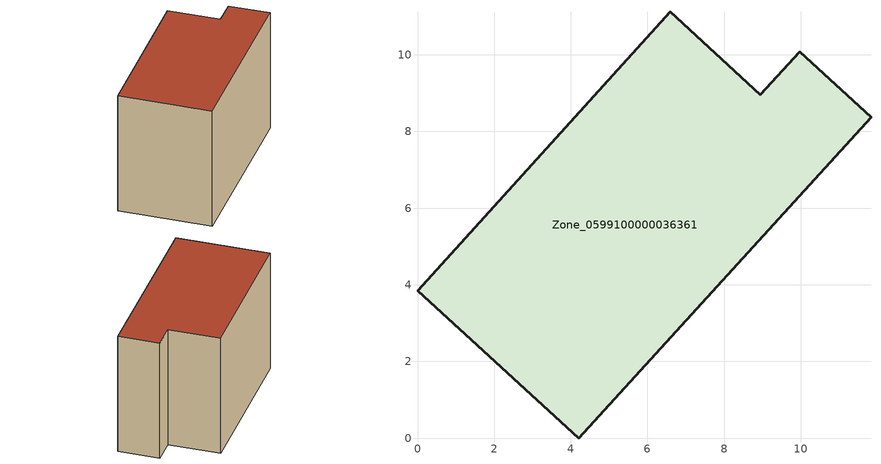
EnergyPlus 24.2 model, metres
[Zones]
Zone_0599100000036361
 floor ground (C_G): 4.2,0 0,3.85 6.59,11.12 8.94,8.96 9.97,10.08 11.83,8.37 z0
 wall outside (C_F): 9.97,10.08 8.94,8.96 6.59,11.12 0,3.85 4.2,0 11.83,8.37 9.97,10.08 z0:7.76
 roof outside (C_R): 4.2,0 11.83,8.37 9.97,10.08 8.94,8.96 6.59,11.12 0,3.85 z7.76
[BUILDING]
Pand.0599100000036361: North Axis=0; Terrain=City; Loads Convergence Tolerance Value=0.04; Temperature Convergence Tolerance Value=0.4; Solar Distribution=FullExterior; Maximum Number of Warmup Days=25; Minimum Number of Warmup Days=1
[Site:Location]
Rotterdam.The.Hague.AP_ZH_NLD Design_Conditions: Latitude=51.96; Longitude=4.45; Time Zone=1; Elevation=-4.5
[SITE:GROUNDTEMPERATURE:BUILDINGSURFACE]
18, 18, 18, 18, 18, 18, 18, 18, 18, 18, 18, 18
[MATERIAL] Thermal Absorptance=0.9; Solar Absorptance=0.7; Visible Absorptance=0.7
Name | Roughness | Thickness | Conductivity | Density | Specific Heat
G.TI.1975-1991 | MediumSmooth | 0.15 | 0.288461 | 540 | 1210
F.TI.1975-1991 | Rough | 0.3 | 0.230769 | 1920 | 840
R.TI.1975-1991 | MediumRough | 0.2 | 0.153846 | 1500 | 1000
[CONSTRUCTION]
C_G: G.TI.1975-1991
C_F: F.TI.1975-1991
C_R: R.TI.1975-1991
[ZONE]
Zone_0599100000036361: Type=1; Multiplier=1; Ceiling Height=Autocalculate; Volume=Autocalculate; Floor Area=autocalculate; Part of Total Floor Area=Yes
[ZONEINFILTRATION:DESIGNFLOWRATE]
Infil_Zone_0599100000036361: Zone or ZoneList or Space or SpaceList=Zone_0599100000036361; Schedule=AlwaysOn; Design Flow Rate Calculation Method=Flow/Area; Flow Rate per Floor Area=0.003; Constant Term Coefficient=1; Temperature Term Coefficient=0; Velocity Term Coefficient=0; Velocity Squared Term Coefficient=0
[HVACTEMPLATE:ZONE:IDEALLOADSAIRSYSTEM]
Zone_0599100000036361: Maximum Heating Supply Air Temperature=50; Minimum Cooling Supply Air Temperature=13; Maximum Heating Supply Air Humidity Ratio=0.0156; Minimum Cooling Supply Air Humidity Ratio=0.0077; Heating Limit=NoLimit; Cooling Limit=NoLimit; Dehumidification Control Type=ConstantSensibleHeatRatio; Cooling Sensible Heat Ratio=0.7; Dehumidification Setpoint=60; Humidification Control Type=None; Humidification Setpoint=30; Outdoor Air Method=None; Outdoor Air Flow Rate per Person=0.00944; Outdoor Air Flow Rate per Zone Floor Area=0; Outdoor Air Flow Rate per Zone=0; Demand Controlled Ventilation Type=None; Outdoor Air Economizer Type=NoEconomizer; Heat Recovery Type=None; Sensible Heat Recovery Effectiveness=0.7; Latent Heat Recovery Effectiveness=0.65
[ZONECONTROL:THERMOSTAT]
ThermostatControl_Zone_0599100000036361: Zone or ZoneList=Zone_0599100000036361; Control Type Schedule=DualSetpointControlType; Control 1=Thermostat_Zone_0599100000036361; Temperature Difference Between Cutout And Setpoint=0
[THERMOSTATSETPOINT:DUALSETPOINT]
Thermostat_Zone_0599100000036361: Heating Setpoint Temperature Schedule=HeatingSetpoint_Zone_0599100000036361; Cooling Setpoint Temperature Schedule=CoolingSetpoint_Zone_0599100000036361
[SCHEDULE:COMPACT]
HeatingSetpoint_Zone_0599100000036361: Through: 12/31, For: AllDays, Until: 24:00, 21
CoolingSetpoint_Zone_0599100000036361: Through: 12/31, For: AllDays, Until: 24:00, 24
DualSetpointControlType: Through: 12/31, For: AllDays, Until: 24:00, 4
AlwaysOn: Through: 12/31, For: AllDays, Until: 24:00, 1
